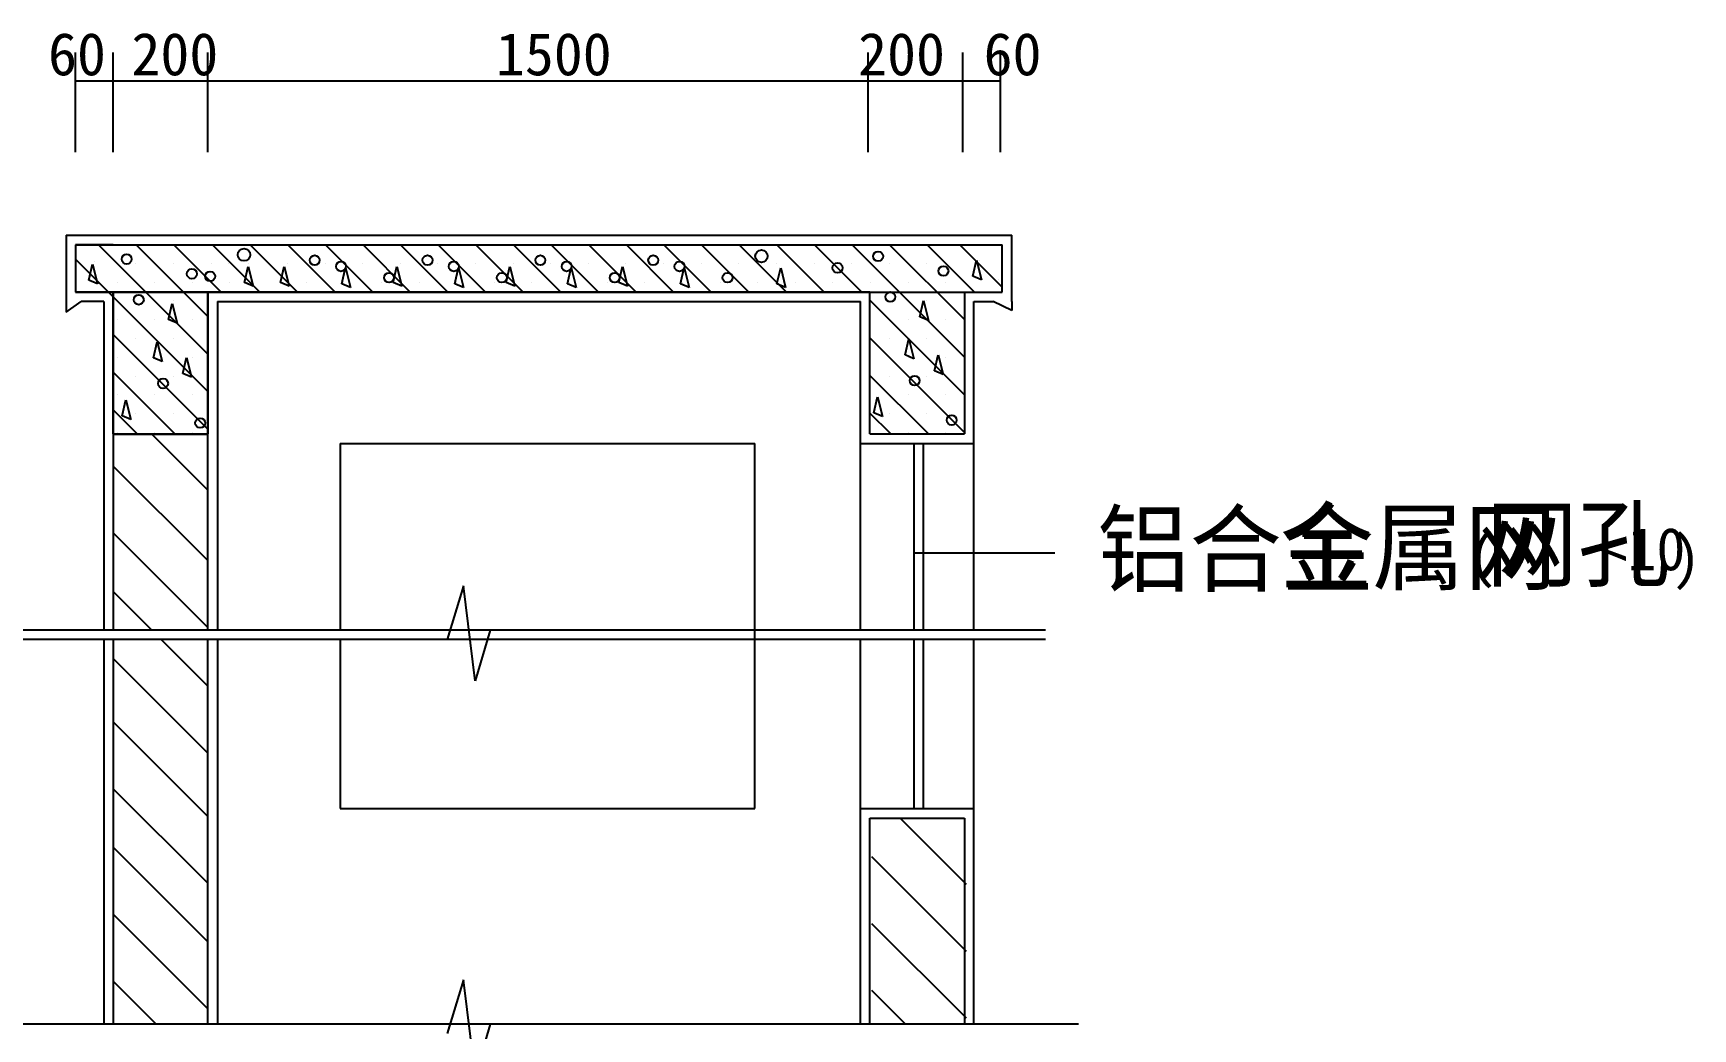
# Model space of a CAD drawing. Header units: metres. Extents: x 3364277 to 3396190, y 2270616 to 2304026.
# Drawn here: x 3371032 to 3382731, y 2297010 to 2304026 of the extents above; entities that cross this region are included whole.
import ezdxf

# ---------------------------------------------------------------- set-up
doc = ezdxf.new("R2010")
doc.units = ezdxf.units.M

msp = doc.modelspace()

# ---------------------------------------------------------------- linework, layer by layer
for p, q in [((3371330.24, 2303187.31), (3371330.24, 2303889.53)), ((3371596.91, 2303187.31), (3371596.91, 2303889.53)), ((3371596.91, 2303187.31), (3371596.91, 2303889.53)), ((3372263.57, 2303187.31), (3372263.57, 2303889.53)), ((3372263.57, 2303187.31), (3372263.57, 2303889.53)), ((3376917.9, 2303187.31), (3376917.9, 2303889.53)), ((3376917.9, 2303187.31), (3376917.9, 2303889.53)), ((3377584.56, 2303187.31), (3377584.56, 2303889.53)), ((3377851.23, 2303187.31), (3377851.23, 2303889.53)), ((3371329.57, 2303689.53), (3371328.91, 2303689.53)), ((3377851.23, 2303689.53), (3371330.24, 2303689.53)), ((3371596.24, 2303689.53), (3371595.57, 2303689.53)), ((3371597.57, 2303689.53), (3371598.24, 2303689.53)), ((3372328.84, 2303689.53), (3372329.51, 2303689.53)), ((3377583.9, 2303689.53), (3377583.23, 2303689.53)), ((3377605.65, 2303689.53), (3377606.32, 2303689.53)), ((3377851.9, 2303689.53), (3377852.56, 2303689.53)), ((3371263.57, 2302602.37), (3377930.24, 2302602.37)), ((3371263.57, 2302602.37), (3371263.57, 2302135.71)), ((3377930.24, 2302135.71), (3377930.24, 2302602.37)), ((3371330.24, 2302535.71), (3377596.91, 2302535.71)), ((3371596.91, 2302535.71), (3371330.24, 2302535.71)), ((3372263.57, 2301765.6), (3371493.47, 2302535.71)), ((3372263.57, 2302030.77), (3371758.63, 2302535.71)), ((3372357.13, 2302202.37), (3372023.8, 2302535.71)), ((3372629.8, 2302202.37), (3372296.47, 2302535.71)), ((3372894.97, 2302202.37), (3372561.64, 2302535.71)), ((3373160.13, 2302202.37), (3372826.8, 2302535.71)), ((3373425.3, 2302202.37), (3373091.97, 2302535.71)), ((3373690.46, 2302202.37), (3373357.13, 2302535.71)), ((3373955.63, 2302202.37), (3373622.3, 2302535.71)), ((3374220.79, 2302202.37), (3373887.46, 2302535.71)), ((3374485.96, 2302202.37), (3374152.63, 2302535.71)), ((3374751.12, 2302202.37), (3374417.79, 2302535.71)), ((3375016.29, 2302202.37), (3374682.96, 2302535.71)), ((3375281.45, 2302202.37), (3374948.12, 2302535.71)), ((3375546.62, 2302202.37), (3375213.29, 2302535.71)), ((3375811.79, 2302202.37), (3375478.45, 2302535.71)), ((3376076.95, 2302202.37), (3375743.62, 2302535.71)), ((3376342.12, 2302202.37), (3376008.78, 2302535.71)), ((3376607.28, 2302202.37), (3376273.95, 2302535.71)), ((3376872.45, 2302202.37), (3376539.11, 2302535.71)), ((3377596.91, 2301743.08), (3376804.28, 2302535.71)), ((3377596.91, 2302008.24), (3377069.44, 2302535.71)), ((3377667.94, 2302202.37), (3377334.61, 2302535.71)), ((3377864.35, 2302235.09), (3377563.73, 2302535.71)), ((3377596.91, 2302535.71), (3377863.57, 2302535.71)), ((3372263.57, 2301500.44), (3371330.24, 2302433.77)), ((3371424.78, 2302286.08), (3371450.92, 2302399.27)), ((3371450.92, 2302399.27), (3371485.77, 2302259.96)), ((3371460.95, 2302417.86), (3371460.95, 2302417.86)), ((3371756.17, 2302405.59), (3371756.17, 2302405.59)), ((3372021.34, 2302405.59), (3372021.34, 2302405.59)), ((3372147.16, 2302405.59), (3372147.16, 2302405.59)), ((3372286.5, 2302405.59), (3372286.5, 2302405.59)), ((3372412.33, 2302405.59), (3372412.33, 2302405.59)), ((3372520.97, 2302269.72), (3372547.11, 2302382.91)), ((3372547.11, 2302382.91), (3372581.96, 2302243.61)), ((3372551.67, 2302405.59), (3372551.67, 2302405.59)), ((3372774.69, 2302269.72), (3372800.82, 2302382.91)), ((3372800.82, 2302382.91), (3372835.67, 2302243.61)), ((3372824.34, 2302405.59), (3372824.34, 2302405.59)), ((3372963.68, 2302405.59), (3372963.68, 2302405.59)), ((3373089.51, 2302405.59), (3373089.51, 2302405.59)), ((3373207.99, 2302261.02), (3373234.13, 2302374.2)), ((3373228.85, 2302405.59), (3373228.85, 2302405.59)), ((3373234.13, 2302374.2), (3373268.98, 2302234.9)), ((3373354.67, 2302405.59), (3373354.67, 2302405.59)), ((3373570.18, 2302269.72), (3373596.32, 2302382.91)), ((3373596.32, 2302382.91), (3373631.17, 2302243.61)), ((3373619.84, 2302405.59), (3373619.84, 2302405.59)), ((3373619.84, 2302405.59), (3373619.84, 2302405.59)), ((3373759.18, 2302405.59), (3373759.18, 2302405.59)), ((3373885, 2302405.59), (3373885, 2302405.59)), ((3374003.49, 2302261.02), (3374029.63, 2302374.2)), ((3374024.34, 2302405.59), (3374024.34, 2302405.59)), ((3374029.63, 2302374.2), (3374064.48, 2302234.9)), ((3374150.17, 2302405.59), (3374150.17, 2302405.59)), ((3374365.68, 2302269.72), (3374391.81, 2302382.91)), ((3374391.81, 2302382.91), (3374426.66, 2302243.61)), ((3374415.33, 2302405.59), (3374415.33, 2302405.59)), ((3374415.33, 2302405.59), (3374415.33, 2302405.59)), ((3374554.67, 2302405.59), (3374554.67, 2302405.59)), ((3374680.5, 2302405.59), (3374680.5, 2302405.59)), ((3374798.98, 2302261.02), (3374825.12, 2302374.2)), ((3374819.84, 2302405.59), (3374819.84, 2302405.59)), ((3374825.12, 2302374.2), (3374859.97, 2302234.9)), ((3374945.66, 2302405.59), (3374945.66, 2302405.59)), ((3375161.17, 2302269.72), (3375187.31, 2302382.91)), ((3375187.31, 2302382.91), (3375222.16, 2302243.61)), ((3375210.83, 2302405.59), (3375210.83, 2302405.59)), ((3375210.83, 2302405.59), (3375210.83, 2302405.59)), ((3375350.17, 2302405.59), (3375350.17, 2302405.59)), ((3375475.99, 2302405.59), (3375475.99, 2302405.59)), ((3375594.48, 2302261.02), (3375620.62, 2302374.2)), ((3375615.33, 2302405.59), (3375615.33, 2302405.59)), ((3375620.62, 2302374.2), (3375655.47, 2302234.9)), ((3375741.16, 2302405.59), (3375741.16, 2302405.59)), ((3376006.32, 2302405.59), (3376006.32, 2302405.59)), ((3376271.49, 2302405.59), (3376271.49, 2302405.59)), ((3376275.23, 2302259.7), (3376301.36, 2302372.88)), ((3376301.36, 2302372.88), (3376336.21, 2302233.58)), ((3376536.65, 2302405.59), (3376536.65, 2302405.59)), ((3376801.82, 2302405.59), (3376801.82, 2302405.59)), ((3377066.98, 2302405.59), (3377066.98, 2302405.59)), ((3377332.15, 2302405.59), (3377332.15, 2302405.59)), ((3377655.33, 2302313.64), (3377681.47, 2302426.82)), ((3377681.47, 2302426.82), (3377716.32, 2302287.52)), ((3377704.55, 2302425.35), (3377704.55, 2302425.35)), ((3371485.77, 2302259.96), (3371424.78, 2302286.08)), ((3371623.59, 2302273), (3371623.59, 2302273)), ((3371888.75, 2302273), (3371888.75, 2302273)), ((3372014.58, 2302273), (3372014.58, 2302273)), ((3372153.92, 2302273), (3372153.92, 2302273)), ((3372279.75, 2302273), (3372279.75, 2302273)), ((3372419.08, 2302273), (3372419.08, 2302273)), ((3372581.96, 2302243.61), (3372520.97, 2302269.72)), ((3372544.91, 2302273), (3372544.91, 2302273)), ((3372835.67, 2302243.61), (3372774.69, 2302269.72)), ((3372831.1, 2302273), (3372831.1, 2302273)), ((3372956.92, 2302273), (3372956.92, 2302273)), ((3373096.26, 2302273), (3373096.26, 2302273)), ((3373268.98, 2302234.9), (3373207.99, 2302261.02)), ((3373222.09, 2302273), (3373222.09, 2302273)), ((3373487.25, 2302273), (3373487.25, 2302273)), ((3373631.17, 2302243.61), (3373570.18, 2302269.72)), ((3373626.59, 2302273), (3373626.59, 2302273)), ((3373752.42, 2302273), (3373752.42, 2302273)), ((3373891.76, 2302273), (3373891.76, 2302273)), ((3374064.48, 2302234.9), (3374003.49, 2302261.02)), ((3374017.58, 2302273), (3374017.58, 2302273)), ((3374282.75, 2302273), (3374282.75, 2302273)), ((3374426.66, 2302243.61), (3374365.68, 2302269.72)), ((3374422.09, 2302273), (3374422.09, 2302273)), ((3374547.91, 2302273), (3374547.91, 2302273)), ((3374687.25, 2302273), (3374687.25, 2302273)), ((3374859.97, 2302234.9), (3374798.98, 2302261.02)), ((3374813.08, 2302273), (3374813.08, 2302273)), ((3375078.24, 2302273), (3375078.24, 2302273)), ((3375222.16, 2302243.61), (3375161.17, 2302269.72)), ((3375217.58, 2302273), (3375217.58, 2302273)), ((3375343.41, 2302273), (3375343.41, 2302273)), ((3375482.75, 2302273), (3375482.75, 2302273)), ((3375655.47, 2302234.9), (3375594.48, 2302261.02)), ((3375608.57, 2302273), (3375608.57, 2302273)), ((3375873.74, 2302273), (3375873.74, 2302273)), ((3376138.9, 2302273), (3376138.9, 2302273)), ((3376336.21, 2302233.58), (3376275.23, 2302259.7)), ((3376404.07, 2302273), (3376404.07, 2302273)), ((3376669.23, 2302273), (3376669.23, 2302273)), ((3376934.4, 2302273), (3376934.4, 2302273)), ((3377199.56, 2302273), (3377199.56, 2302273)), ((3377464.73, 2302273), (3377464.73, 2302273)), ((3377716.32, 2302287.52), (3377655.33, 2302313.64)), ((3377837.13, 2302292.77), (3377837.13, 2302292.77)), ((3371263.57, 2302059.61), (3371369.76, 2302135.71)), ((3371263.57, 2302135.71), (3371263.57, 2302059.61)), ((3371330.24, 2302202.37), (3376930.24, 2302202.37)), ((3371530.24, 2302135.71), (3371369.76, 2302135.71)), ((3371530.24, 2302135.71), (3371530.24, 2299819.68)), ((3371596.91, 2302202.37), (3371596.91, 2301202.37)), ((3371756.17, 2302140.42), (3371756.17, 2302140.42)), ((3371985.17, 2302008.65), (3372011.3, 2302121.83)), ((3372011.3, 2302121.83), (3372046.15, 2301982.53)), ((3372021.34, 2302140.42), (3372021.34, 2302140.42)), ((3372263.57, 2301202.37), (3372263.57, 2302202.37)), ((3372263.57, 2302202.37), (3372263.57, 2301202.37)), ((3372330.24, 2302135.71), (3372330.24, 2299819.68)), ((3372330.24, 2302135.71), (3376863.57, 2302135.71)), ((3376863.57, 2299819.68), (3376863.57, 2302135.71)), ((3376930.24, 2301202.37), (3376930.24, 2302202.37)), ((3377596.91, 2301477.91), (3376930.24, 2302144.58)), ((3377066.98, 2302140.42), (3377066.98, 2302140.42)), ((3377282.93, 2302028.71), (3377309.07, 2302141.89)), ((3377309.07, 2302141.89), (3377343.92, 2302002.59)), ((3377332.15, 2302140.42), (3377332.15, 2302140.42)), ((3377663.57, 2302135.71), (3377799.91, 2302135.71)), ((3377663.57, 2299819.68), (3377663.57, 2302135.71)), ((3377930.24, 2302071.2), (3377798.05, 2302136.63)), ((3377930.24, 2302135.71), (3377930.24, 2302071.2)), ((3371623.59, 2302007.84), (3371623.59, 2302007.84)), ((3371888.75, 2302007.84), (3371888.75, 2302007.84)), ((3372046.15, 2301982.53), (3371985.17, 2302008.65)), ((3372153.92, 2302007.84), (3372153.92, 2302007.84)), ((3376934.4, 2302007.84), (3376934.4, 2302007.84)), ((3377199.56, 2302007.84), (3377199.56, 2302007.84)), ((3377343.92, 2302002.59), (3377282.93, 2302028.71)), ((3377464.73, 2302007.84), (3377464.73, 2302007.84)), ((3372263.57, 2301235.27), (3371596.91, 2301901.94)), ((3371756.17, 2301875.26), (3371756.17, 2301875.26)), ((3371880.62, 2301738.74), (3371906.75, 2301851.93)), ((3371906.75, 2301851.93), (3371941.6, 2301712.62)), ((3372021.34, 2301875.26), (3372021.34, 2301875.26)), ((3377596.91, 2301212.75), (3376930.24, 2301879.41)), ((3377066.98, 2301875.26), (3377066.98, 2301875.26)), ((3377178.38, 2301758.8), (3377204.52, 2301871.99)), ((3377204.52, 2301871.99), (3377239.37, 2301732.68)), ((3377332.15, 2301875.26), (3377332.15, 2301875.26)), ((3371623.59, 2301742.67), (3371623.59, 2301742.67)), ((3371941.6, 2301712.62), (3371880.62, 2301738.74)), ((3371888.75, 2301742.67), (3371888.75, 2301742.67)), ((3372087.18, 2301627.67), (3372113.31, 2301740.86)), ((3372113.31, 2301740.86), (3372148.16, 2301601.55)), ((3372153.92, 2301742.67), (3372153.92, 2301742.67)), ((3376934.4, 2301742.67), (3376934.4, 2301742.67)), ((3377239.37, 2301732.68), (3377178.38, 2301758.8)), ((3377199.56, 2301742.67), (3377199.56, 2301742.67)), ((3377384.94, 2301647.73), (3377411.08, 2301760.91)), ((3377411.08, 2301760.91), (3377445.93, 2301621.61)), ((3377464.73, 2301742.67), (3377464.73, 2301742.67)), ((3372031.31, 2301202.37), (3371596.91, 2301636.77)), ((3371756.17, 2301610.09), (3371756.17, 2301610.09)), ((3372021.34, 2301610.09), (3372021.34, 2301610.09)), ((3372148.16, 2301601.55), (3372087.18, 2301627.67)), ((3377342.12, 2301202.37), (3376930.24, 2301614.25)), ((3377066.98, 2301610.09), (3377066.98, 2301610.09)), ((3377332.15, 2301610.09), (3377332.15, 2301610.09)), ((3377445.93, 2301621.61), (3377384.94, 2301647.73)), ((3371623.59, 2301477.51), (3371623.59, 2301477.51)), ((3371660.01, 2301330.54), (3371686.15, 2301443.73)), ((3371686.15, 2301443.73), (3371721, 2301304.42)), ((3371888.75, 2301477.51), (3371888.75, 2301477.51)), ((3372153.92, 2301477.51), (3372153.92, 2301477.51)), ((3376934.4, 2301477.51), (3376934.4, 2301477.51)), ((3376957.77, 2301350.6), (3376983.91, 2301463.78)), ((3376983.91, 2301463.78), (3377018.76, 2301324.48)), ((3377199.56, 2301477.51), (3377199.56, 2301477.51)), ((3377464.73, 2301477.51), (3377464.73, 2301477.51)), ((3371766.14, 2301202.37), (3371596.91, 2301371.61)), ((3371721, 2301304.42), (3371660.01, 2301330.54)), ((3371756.17, 2301344.93), (3371756.17, 2301344.93)), ((3372021.34, 2301344.93), (3372021.34, 2301344.93)), ((3377076.95, 2301202.37), (3376930.24, 2301349.08)), ((3377018.76, 2301324.48), (3376957.77, 2301350.6)), ((3377066.98, 2301344.93), (3377066.98, 2301344.93)), ((3377332.15, 2301344.93), (3377332.15, 2301344.93)), ((3371596.91, 2301202.37), (3372263.57, 2301202.37)), ((3371596.91, 2301202.37), (3372263.57, 2301202.37)), ((3371596.91, 2301200.31), (3372263.57, 2301200.31)), ((3371623.59, 2301212.34), (3371623.59, 2301212.34)), ((3372263.57, 2300805.98), (3371872.95, 2301196.6)), ((3371888.75, 2301212.34), (3371888.75, 2301212.34)), ((3372153.92, 2301212.34), (3372153.92, 2301212.34)), ((3376934.4, 2301212.34), (3376934.4, 2301212.34)), ((3377199.56, 2301212.34), (3377199.56, 2301212.34)), ((3377464.73, 2301212.34), (3377464.73, 2301212.34)), ((3373196.57, 2301135.71), (3376119.06, 2301135.71)), ((3373196.57, 2301135.71), (3373196.57, 2299819.68)), ((3376119.06, 2298562.22), (3376119.06, 2301135.71)), ((3376863.57, 2301135.71), (3377663.57, 2301135.71)), ((3377239.5, 2301135.71), (3377239.5, 2299819.68)), ((3377306.17, 2301135.71), (3377306.17, 2299819.68)), ((3372263.57, 2300309.25), (3371596.91, 2300975.92)), ((3372263.57, 2299837.84), (3371596.91, 2300504.51)), ((3378234.39, 2300361.43), (3377244.01, 2300361.43)), ((3374064.84, 2300131.69), (3373951.16, 2299753.01)), ((3374148.57, 2299462.35), (3374064.84, 2300131.69)), ((3371868.54, 2299819.68), (3371596.91, 2300091.31)), ((3374181.47, 2299819.68), (3369711.78, 2299819.68)), ((3374253.73, 2299819.68), (3374148.57, 2299462.35)), ((3378168.01, 2299819.68), (3374181.47, 2299819.68)), ((3374172.86, 2299753.01), (3369711.78, 2299753.01)), ((3371530.24, 2299753.01), (3371530.24, 2297043.44)), ((3372263.57, 2299424.65), (3371935.21, 2299753.01)), ((3372330.24, 2299753.01), (3372330.24, 2297043.44)), ((3373196.57, 2299753.01), (3373196.57, 2298562.22)), ((3378168.01, 2299753.01), (3374162.01, 2299753.01)), ((3376863.57, 2297043.44), (3376863.57, 2299753.01)), ((3377239.5, 2299753.01), (3377239.5, 2298562.22)), ((3377306.17, 2299753.01), (3377306.17, 2298562.22)), ((3377663.57, 2297043.44), (3377663.57, 2299753.01)), ((3372263.57, 2298953.24), (3371596.91, 2299619.91)), ((3372263.57, 2298506.98), (3371596.91, 2299173.64)), ((3372263.57, 2298035.57), (3371596.91, 2298702.24)), ((3373196.57, 2298562.22), (3376119.06, 2298562.22)), ((3376863.57, 2298562.22), (3377663.57, 2298562.22)), ((3376930.24, 2298495.55), (3377596.91, 2298495.55)), ((3377611.3, 2298026.78), (3377142.52, 2298495.55)), ((3372263.57, 2297622.38), (3371596.91, 2298289.04)), ((3377611.3, 2297555.37), (3376944.63, 2298222.04)), ((3372263.57, 2297150.97), (3371596.91, 2297817.64)), ((3377611.3, 2297083.97), (3376944.63, 2297750.63)), ((3371899.71, 2297043.44), (3371596.91, 2297346.23)), ((3374064.84, 2297355.44), (3373951.16, 2296976.77)), ((3374148.57, 2296686.11), (3374064.84, 2297355.44)), ((3377180.42, 2297043.44), (3376944.63, 2297279.23)), ((3372563.58, 2297043.44), (3369559.49, 2297043.44)), ((3378079.87, 2297043.44), (3372563.18, 2297043.44)), ((3378400.74, 2297043.44), (3374033.26, 2297043.44)), ((3374253.73, 2297043.44), (3374148.57, 2296686.11)), ((3377224.02, 2297043.44), (3374253.73, 2297043.44))]:
    msp.add_line(p, q)
for points in [[(3371330.24, 2302535.71), (3377863.57, 2302535.71)], [(3371330.24, 2302535.71), (3371330.24, 2302202.37)], [(3377863.57, 2302202.37), (3377863.57, 2302535.71)], [(3376930.24, 2301202.37), (3376930.24, 2302202.37), (3371330.24, 2302202.37)], [(3372263.57, 2302202.37), (3371596.91, 2302202.37)], [(3371596.91, 2301202.37), (3371596.91, 2302202.37)], [(3376930.24, 2302202.37), (3377863.57, 2302202.37)], [(3377596.91, 2302202.37), (3377596.91, 2301202.37)], [(3372263.57, 2301200.31), (3371596.91, 2301200.31), (3371596.91, 2299819.68)], [(3372263.57, 2299819.68), (3372263.57, 2301200.31)], [(3376930.24, 2301202.37), (3377596.91, 2301202.37)], [(3371596.91, 2299753.01), (3371596.91, 2297043.44)], [(3372263.57, 2297043.44), (3372263.57, 2299753.01)], [(3376930.24, 2297043.44), (3376930.24, 2298495.55)], [(3377596.91, 2298495.55), (3377596.91, 2297043.44)]]:
    msp.add_lwpolyline(points)
for centre, radius in [((3372518.2, 2302465.24), 43.53), ((3376165.59, 2302455.21), 43.53), ((3376988.36, 2302454.23), 34.83), ((3371690.6, 2302434.17), 34.83), ((3372150.7, 2302330.79), 34.83), ((3373016.32, 2302426.44), 34.83), ((3373201.6, 2302382.91), 34.83), ((3373811.81, 2302426.44), 34.83), ((3373997.09, 2302382.91), 34.83), ((3374607.31, 2302426.44), 34.83), ((3374792.59, 2302382.91), 34.83), ((3375402.81, 2302426.44), 34.83), ((3375588.08, 2302382.91), 34.83), ((3376702.14, 2302372.88), 34.83), ((3377448.46, 2302350.85), 34.83), ((3372279.34, 2302313.26), 34.83), ((3373540.24, 2302303.23), 34.83), ((3374335.74, 2302303.23), 34.83), ((3375131.23, 2302303.23), 34.83), ((3375926.73, 2302303.23), 34.83), ((3371776.07, 2302147.95), 34.83), ((3377073.83, 2302168.01), 34.83), ((3371947.78, 2301558.02), 34.83), ((3377245.54, 2301578.08), 34.83), ((3372209.15, 2301279.41), 34.83), ((3377506.91, 2301299.47), 34.83)]:
    msp.add_circle(centre, radius)

# ---------------------------------------------------------------- texts
for s, height, p in [('60', 300, (3371136.69, 2303729.74)), ('200', 300, (3371724.53, 2303729.74)), ('1500', 300, (3374293.6, 2303729.74)), ('200', 300, (3376847.06, 2303729.74)), ('60', 300, (3377731.64, 2303729.74)), ('铝合金', 500, (3378533.21, 2300140.58)), ('金属网', 500, (3379821.75, 2300155)), ('网孔', 500, (3381271.31, 2300178.47)), ('(', 300, (3381143.28, 2300194.08)), ('<10', 300, (3382066.29, 2300241.64)), (')', 300, (3382584.48, 2300182.17))]:
    msp.add_text(s, height=height).set_placement(p)

doc.saveas('drawing.dxf')
